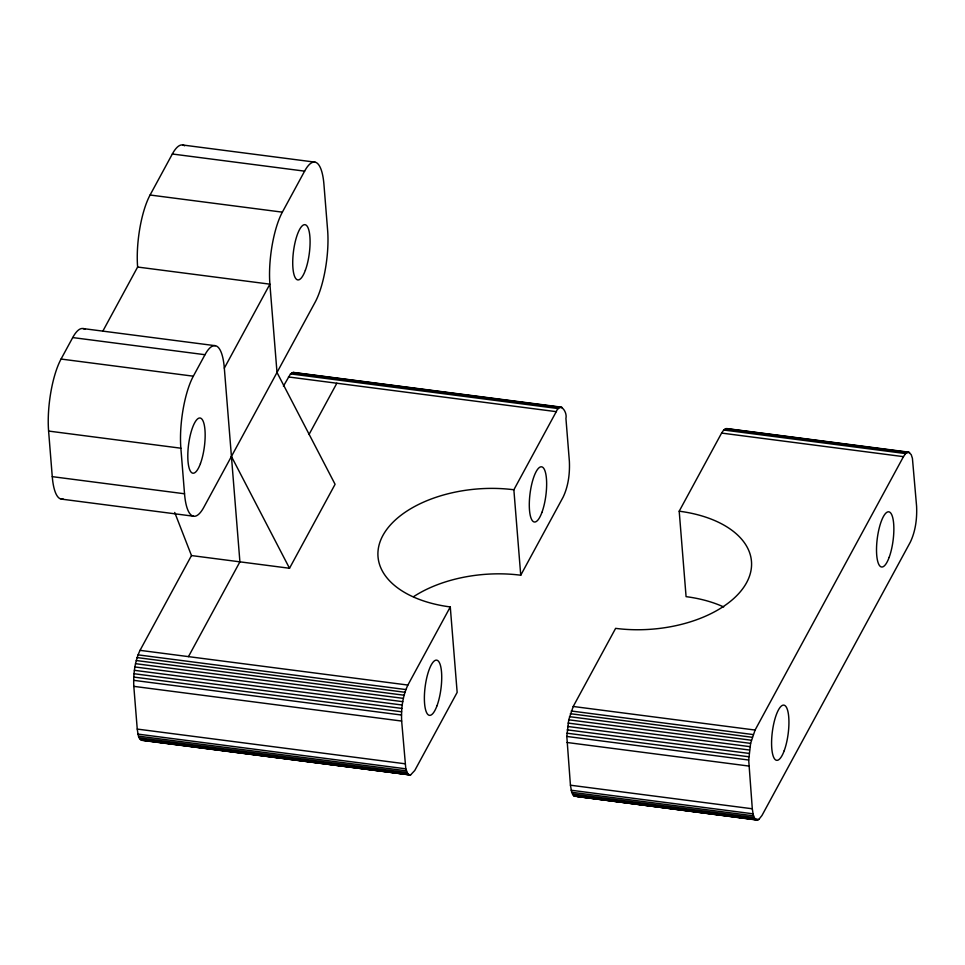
<?xml version="1.0" encoding="UTF-8"?>
<svg xmlns="http://www.w3.org/2000/svg" width="965" height="965" viewBox="0 0 965 965"><rect width="100%" height="100%" fill="white"/><g stroke="black" fill="none" stroke-linecap="round" stroke-linejoin="round"><path stroke-width="1.45" d="M413.744 596.563A104.401 59.577 -4.6 0 1 520.738 575.224L563.138 497.108C568.421 485.974 569.941 473.32 569.362 461.101L565.924 418.376C567.48 412.164 560.255 401.44 556.262 411.657L513.863 489.774A104.401 59.577 -4.6 0 0 382.876 535.503A104.401 59.577 -4.6 0 0 450.281 606.937L457.157 692.388L414.757 770.504L410.559 774.967L141.722 740.3C137.681 738.406 138.019 732.761 137.247 729.082L133.809 686.356C133.23 674.137 134.75 661.483 140.034 650.35L191.48 555.563L174.713 512.463M409.57 775.004L407.785 773.761L405.807 768.816L401.657 721.06C401.078 708.841 402.598 696.199 407.881 685.053L450.281 606.937M566.817 736.452L568.735 719.806L573.222 706.476L615.622 628.36A104.401 59.577 -4.6 0 0 746.608 582.631A104.401 59.577 -4.6 0 0 679.203 511.197L721.603 433.08L723.714 430.016L726.79 428.581L908.668 452.151L911.213 454.648L912.42 458.339L916.581 506.094C917.16 518.314 915.628 530.955 910.345 542.101L761.964 815.497L758.792 819.478L756.777 819.997L573.97 796.029L571.69 792.265L570.436 785.208L566.817 736.452L748.695 760.022L752.302 808.779C753.074 812.458 752.736 818.103 756.777 819.997M748.695 760.022L750.613 743.376L755.088 730.047L903.469 456.65L905.592 453.586L908.668 452.151M63.195 499.002A52.194 14.945 -82.6 0 1 52.267 476.65L48.6 431.066A52.194 14.945 -82.6 0 1 61.06 359.052L72.713 337.569A52.194 14.945 -82.6 0 1 84.968 329.379M102.736 331.321L137.621 267.04A52.194 14.945 -82.6 0 1 150.082 195.014L172.337 154.002A52.194 14.945 -82.6 0 1 184.592 145.811M172.337 154.002L304.614 171.143A52.194 14.945 -82.6 0 1 323.951 184.58L327.618 230.153A52.194 14.945 -82.6 0 1 315.157 302.178L203.868 507.216A52.194 14.945 -82.6 0 1 184.532 493.778L180.865 448.206A52.194 14.945 -82.6 0 1 193.326 376.193L204.99 354.71A52.194 14.945 -82.6 0 1 224.326 368.147L239.911 561.835L188.465 656.622M191.48 555.563L289.512 568.264L335.084 484.297L277.003 372.478L269.898 284.168A52.194 14.945 -82.6 0 1 282.359 212.155L304.614 171.143M224.326 368.147L269.898 284.168L137.621 267.04M283.421 386.157L290.525 373.889L293.613 372.454L561.461 407.158M309.017 434.491L336.845 383.226M141.722 740.3L143.737 739.781M576.925 795.908L574.899 796.427M182.723 145.003L315 162.144M150.082 195.014L282.359 212.155M83.099 328.57L215.376 345.711M72.713 337.569L204.99 354.71M292.624 372.49L562.39 407.556M725.801 428.617L909.597 452.549M291.587 372.973L559.435 407.676M724.775 429.099L906.642 452.669M290.525 373.889L558.373 408.593M723.714 430.016L905.592 453.586M288.414 376.953L556.262 411.657M721.603 433.08L903.469 456.65M61.06 359.052L193.326 376.193M48.6 431.066L180.865 448.206M52.267 476.65L184.532 493.778M61.217 499.086L193.483 516.215M140.034 650.35L407.881 685.053M573.222 706.476L755.088 730.047M138.043 654.861L405.891 689.565M571.22 711L753.098 734.558M137.127 657.575L404.974 692.279M570.315 713.702L752.181 737.272M136.294 660.53L404.142 695.234M569.483 716.657L751.349 740.227M135.558 663.679L403.406 698.383M568.735 719.806L750.613 743.376M134.919 666.96L402.767 701.664M568.108 723.087L749.974 746.657M134.4 670.325L402.248 705.029M567.589 726.452L749.455 750.022M134.014 673.715L401.862 708.419M567.203 729.842L749.069 753.412M133.749 677.068L401.597 711.772M566.938 733.195L748.816 756.765M133.628 680.325L401.476 715.029M133.809 686.356L401.657 721.06M566.998 742.483L748.864 766.053M137.247 729.082L405.095 763.785M570.436 785.208L752.302 808.779M137.959 734.112L405.807 768.816M571.147 790.239L753.014 813.809M138.514 736.138L406.349 770.842M571.69 792.265L753.569 815.835M139.165 737.803L407.013 772.507M572.354 793.93L754.232 817.5M139.937 739.057L407.785 773.761M573.114 795.184L754.992 818.754M149.696 740.553L152.663 740.927M157.138 741.506L160.106 741.892M164.569 742.471L167.548 742.857M179.454 744.401L182.433 744.787M186.896 745.366L189.864 745.752M194.339 746.331L197.306 746.717M754.328 818.887L758.792 819.478M140.793 739.902L408.641 774.606M573.97 796.029L755.848 819.599M142.711 740.264L410.559 774.967M577.384 796.583L757.766 819.961M726.79 428.581L727.719 428.979M293.613 372.454L294.542 372.852M231.431 456.445L289.512 568.264M679.203 511.197L686.079 596.647A104.401 59.577 -4.6 0 1 723.69 606.949M513.863 489.774L520.738 575.224M200.443 463.574A27.84 7.973 -82.6 0 0 201.178 418.448A27.84 7.973 -82.6 0 0 187.813 454.805A27.84 7.973 -82.6 0 0 200.443 463.574M305.374 270.248A27.84 7.973 -82.6 0 0 306.098 225.122A27.84 7.973 -82.6 0 0 292.733 261.479A27.84 7.973 -82.6 0 0 305.374 270.248M541.932 512.379A27.84 7.973 -82.6 0 0 542.668 467.253A27.84 7.973 -82.6 0 0 529.303 503.609A27.84 7.973 -82.6 0 0 541.932 512.379M437.012 705.717A27.84 7.973 -82.6 0 0 437.748 660.591A27.84 7.973 -82.6 0 0 424.383 696.935A27.84 7.973 -82.6 0 0 437.012 705.717M784.219 750.698A27.84 7.973 -82.6 0 0 784.955 705.572A27.84 7.973 -82.6 0 0 771.59 741.928A27.84 7.973 -82.6 0 0 784.219 750.698M889.151 557.372A27.84 7.973 -82.6 0 0 889.875 512.246A27.84 7.973 -82.6 0 0 876.522 548.603A27.84 7.973 -82.6 0 0 889.151 557.372"/></g></svg>
